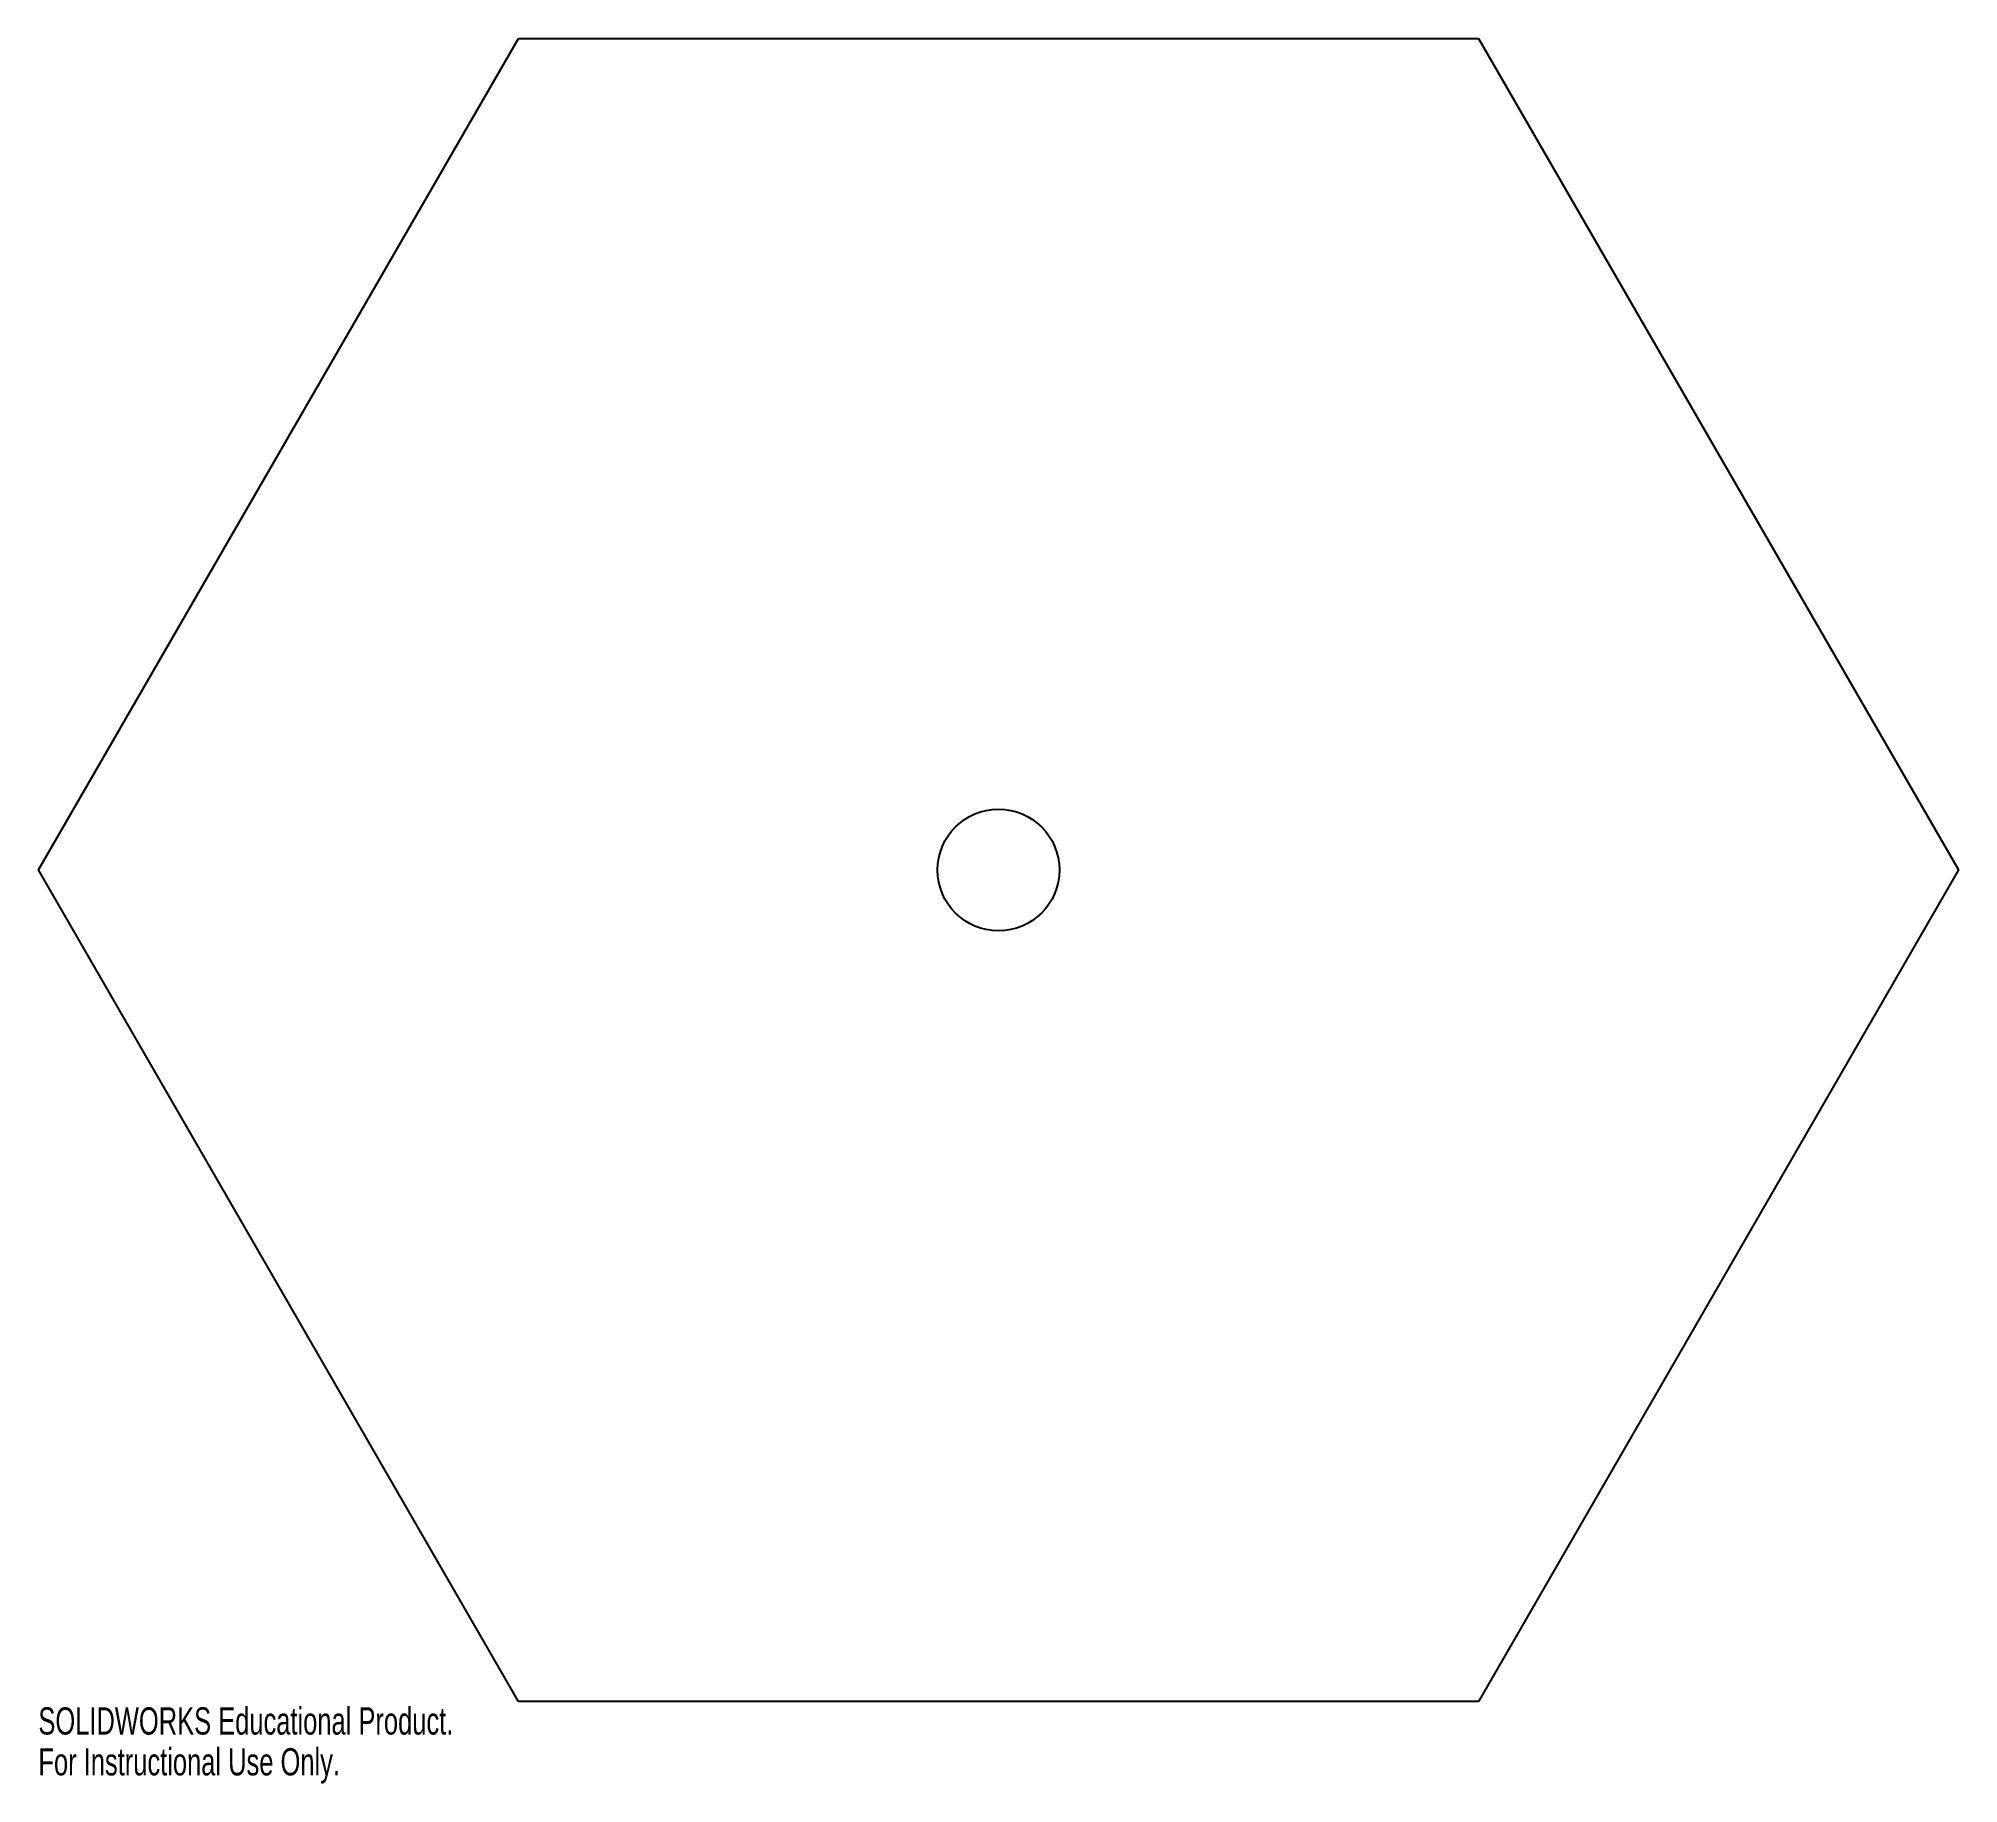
# Model space of a CAD drawing. Header units: millimetres. Extents: x -170 to 170, y -162 to 148.
import ezdxf

# ---------------------------------------------------------------- set-up
doc = ezdxf.new("R2010")
doc.units = ezdxf.units.MM
doc.styles.add('SLDTEXTSTYLE0', font='TXT', dxfattribs={"width": 0.7})

msp = doc.modelspace()

# ---------------------------------------------------------------- linework, layer by layer
at = {"color": 7, "linetype": 'Continuous', "lineweight": 25}
for p, q in [((-170.5, 0), (-85.25, 147.66)), ((-85.25, 147.66), (85.25, 147.66)), ((85.25, 147.66), (170.5, 0)), ((-85.25, -147.66), (-170.5, 0)), ((170.5, 0), (85.25, -147.66)), ((85.25, -147.66), (-85.25, -147.66))]:
    msp.add_line(p, q, dxfattribs=at)
msp.add_circle((0, 0), 10.81, dxfattribs=at)

# ---------------------------------------------------------------- texts
at = {"color": 7, "linetype": 'Continuous', "char_height": 4.8336, "attachment_point": 1, "style": 'SLDTEXTSTYLE0'}
for s, insert in [('SOLIDWORKS Educational Product.', (-170.5, -148.68)), ('For Instructional Use Only.', (-170.5, -155.93))]:
    msp.add_mtext(s, dxfattribs=dict(at, insert=insert))

doc.saveas('drawing.dxf')
